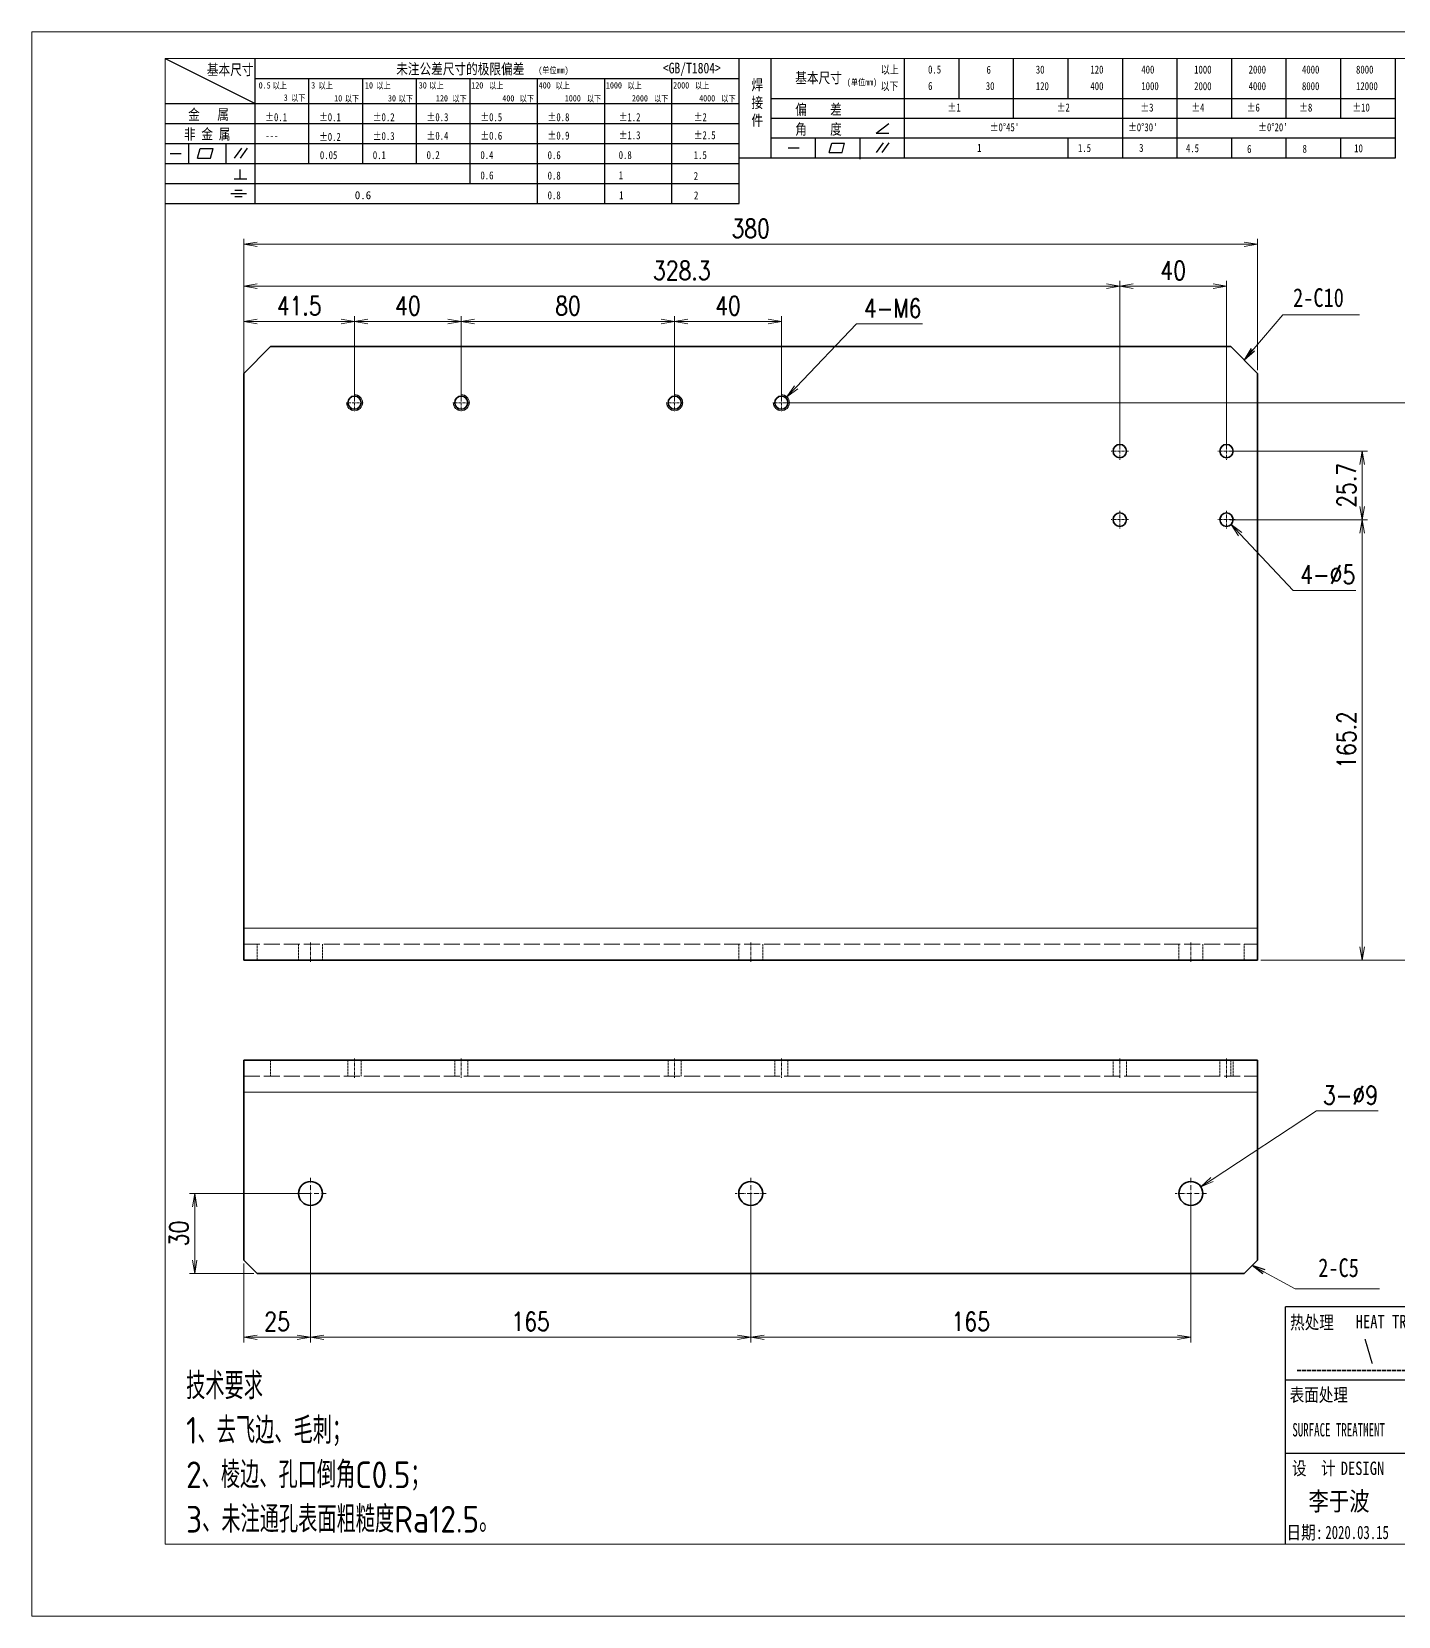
# Model space of a CAD drawing. Header units: millimetres. Extents: x 1333 to 190452, y -42879 to -5704.
# Drawn here: x 185792 to 186305, y -17761 to -17167 of the extents above; entities that cross this region are included whole.
import ezdxf
from ezdxf.enums import TextEntityAlignment as Align

# ---------------------------------------------------------------- set-up
doc = ezdxf.new("R2010")
doc.units = ezdxf.units.MM
doc.header["$LTSCALE"] = 0.5
for name, pattern in [('AM_ISO02W050x2', [3.75, 3, -0.75]), ('AM_ISO08W050x2', [9, 6, -0.75, 1.5, -0.75]), ('DASHDOT', [18.5, 12, -3, 0.5, -3]), ('DASHED', [15, 12, -3])]:
    doc.linetypes.add(name, pattern=pattern)
for name, color, linetype, lineweight in [('中心线', 2, 'AM_ISO08W050x2', 18), ('图框', 7, 'Continuous', 18), ('标注线', 3, 'Continuous', 18), ('热处理', 7, 'Continuous', 20), ('粗虚线', 6, 'AM_ISO02W050x2', 35), ('虚线', 1, 'AM_ISO02W050x2', 18)]:
    doc.layers.add(name, color=color, linetype=linetype, lineweight=lineweight)
doc.layers.add('图\\M+19E79\\M+195B6\\M+18E9A', color=7, linetype='Continuous')
doc.layers.add('车型', color=7, linetype='Continuous')
doc.layers.add('打印-禁用', color=7, linetype='Continuous', lineweight=15, plot=False)
doc.styles.add('DIM', font='romans.shx', dxfattribs={"width": 0.8, "bigfont": 'bigfont.shx'})
doc.styles.add('国标', font='simfang.ttf', dxfattribs={"width": 0.8})
doc.styles.add('机械长仿宋', font='gbenor.shx', dxfattribs={"height": 1, "bigfont": 'gbcbig.shx'})
doc.dimstyles.new('DEH 1-2$0', dxfattribs={"dimscale": 2, "dimtxt": 3.5, "dimasz": 2.5, "dimexe": 1, "dimexo": 0.625, "dimgap": 1.2, "dimtad": 1, "dimdsep": 46, "dimtxsty": 'DIM', "dimblk": 'OPEN', "dimcen": 0, "dimclrd": 8, "dimclre": 8, "dimclrt": 2, "dimazin": 2, "dimtfac": 0.5, "dimtmove": 0, "dimatfit": 3, "dimldrblk": 'OPEN', "dimfxl": 0, "dimtolj": 2, "dimlwd": 13, "dimlwe": 13, "dimarcsym": 0})
doc.dimstyles.new('DEH 1-2$3', dxfattribs={"dimscale": 2, "dimtxt": 3.5, "dimasz": 2.5, "dimexe": 1, "dimexo": 0.625, "dimgap": 1.2, "dimtad": 1, "dimtoh": 1, "dimdsep": 46, "dimtxsty": 'DIM', "dimblk": 'OPEN', "dimcen": 0, "dimclrd": 8, "dimclre": 8, "dimclrt": 2, "dimazin": 2, "dimtfac": 0.5, "dimtofl": 0, "dimtmove": 0, "dimatfit": 3, "dimldrblk": 'OPEN', "dimfxl": 0, "dimtolj": 2, "dimlwd": 18, "dimlwe": 18, "dimarcsym": 0})
doc.dimstyles.new('DEH 1-2$7', dxfattribs={"dimscale": 2, "dimtxt": 3.5, "dimasz": 2.5, "dimexe": 1, "dimexo": 0.625, "dimgap": 1.2, "dimtad": 1, "dimdsep": 46, "dimtxsty": 'DIM', "dimblk": 'OPEN', "dimcen": 0, "dimclrd": 8, "dimclre": 8, "dimclrt": 2, "dimazin": 2, "dimtfac": 0.5, "dimtmove": 0, "dimatfit": 3, "dimldrblk": 'OPEN', "dimfxl": 0, "dimtolj": 2, "dimlwd": 13, "dimlwe": 13, "dimarcsym": 0})

# ---------------------------------------------------------------- blocks, each defined once
blk = doc.blocks.new('GZDEH零件A3图框V01版')
at = {"layer": '图\\M+19E79\\M+195B6\\M+18E9A', "color": 9}
for p, q in [((2882.49, -1554.46), (2899.37, -1562.92)), ((2899.37, -1581.67), (2899.37, -1554.46)), ((2990.09, -1581.67), (2990.09, -1554.46)), ((2996.09, -1573.08), (2996.09, -1554.46)), ((3021.09, -1561.98), (3021.09, -1554.46)), ((3031.31, -1561.98), (3031.31, -1554.46)), ((3041.53, -1561.98), (3041.53, -1554.46)), ((3051.75, -1561.98), (3051.75, -1554.46)), ((3061.98, -1561.98), (3061.98, -1554.46)), ((3072.2, -1561.98), (3072.2, -1554.46)), ((3082.42, -1561.98), (3082.42, -1554.46)), ((3092.64, -1561.98), (3092.64, -1554.46)), ((3102.86, -1561.98), (3102.86, -1554.46)), ((3113.09, -1573.08), (3113.09, -1554.46)), ((2899.37, -1558.24), (2990.09, -1558.24)), ((2909.45, -1574.17), (2909.45, -1558.24)), ((2919.53, -1574.17), (2919.53, -1558.24)), ((2929.61, -1574.17), (2929.61, -1558.24)), ((2939.69, -1577.92), (2939.69, -1558.24)), ((2952.29, -1581.67), (2952.29, -1558.24)), ((2964.89, -1581.67), (2964.89, -1558.24)), ((2977.49, -1581.67), (2977.49, -1558.24)), ((2996.09, -1561.98), (3113.09, -1561.98)), ((3021.09, -1573.08), (3021.09, -1561.98)), ((3041.53, -1565.68), (3041.53, -1561.98)), ((3061.98, -1573.08), (3061.98, -1561.98)), ((3072.2, -1573.08), (3072.2, -1561.98)), ((3082.42, -1565.68), (3082.42, -1561.98)), ((3092.64, -1565.68), (3092.64, -1561.98)), ((3102.86, -1565.68), (3102.86, -1561.98)), ((2882.49, -1562.92), (2990.09, -1562.92)), ((2882.49, -1566.67), (2990.09, -1566.67)), ((2996.09, -1565.68), (3113.09, -1565.68)), ((3015.75, -1568.51), (3018.15, -1566.66)), ((2882.49, -1570.42), (2990.09, -1570.42)), ((2886.92, -1574.12), (2886.92, -1570.42)), ((2893.91, -1574.12), (2893.91, -1570.42)), ((2996.09, -1569.38), (3113.09, -1569.38)), ((3004.42, -1573.08), (3004.42, -1569.38)), ((3006.97, -1572.12), (3007.45, -1570.33)), ((3007.45, -1570.33), (3009.86, -1570.33)), ((3009.39, -1572.12), (3009.86, -1570.33)), ((3012.75, -1573.08), (3012.75, -1569.38)), ((3015.75, -1568.51), (3018.15, -1568.51)), ((3015.81, -1572.12), (3017.15, -1570.26)), ((3016.89, -1572.12), (3018.23, -1570.26)), ((3051.75, -1573.08), (3051.75, -1569.38)), ((3082.42, -1573.08), (3082.42, -1569.48)), ((3092.64, -1573.08), (3092.64, -1569.38)), ((3102.86, -1573.08), (3102.86, -1569.38)), ((2883.43, -1572.27), (2885.49, -1572.27)), ((2888.59, -1573.16), (2889.07, -1571.37)), ((2888.59, -1573.16), (2891, -1573.16)), ((2889.07, -1571.37), (2891.48, -1571.37)), ((2891, -1573.16), (2891.48, -1571.37)), ((2895.52, -1573.16), (2896.85, -1571.3)), ((2896.6, -1573.16), (2897.94, -1571.3)), ((2990.09, -1573.08), (3113.09, -1573.08)), ((2999.26, -1571.23), (3001.32, -1571.23)), ((3006.97, -1572.12), (3009.39, -1572.12)), ((3012.75, -1573.33), (3012.75, -1573.08)), ((2882.49, -1574.17), (2990.09, -1574.17)), ((2895.42, -1577.05), (2897.81, -1577.05)), ((2896.58, -1577.05), (2896.58, -1575.28)), ((2882.49, -1577.92), (2990.09, -1577.92)), ((2894.79, -1579.77), (2897.77, -1579.77)), ((2895.57, -1579.17), (2896.92, -1579.17)), ((2882.49, -1581.67), (2990.09, -1581.67)), ((2895.57, -1580.37), (2896.93, -1580.37)), ((3272.49, -1788.46), (3092.49, -1788.46)), ((3181.99, -1802.21), (3092.49, -1802.21)), ((3181.99, -1815.96), (3092.49, -1815.96))]:
    blk.add_line(p, q, dxfattribs=at)
at = {"layer": '图\\M+19E79\\M+195B6\\M+18E9A', "color": 7}
blk.add_line((3272.49, -1788.46), (3092.49, -1788.46), dxfattribs=at)
at = {"layer": '图\\M+19E79\\M+195B6\\M+18E9A', "color": 9, "linetype": 'Continuous'}
blk.add_line((3092.49, -1832.96), (3092.49, -1788.46), dxfattribs=at)
at = {"layer": '图框', "linetype": 'Continuous'}
for p, q in [((2882.49, -1554.46), (2882.49, -1832.96)), ((3272.49, -1554.46), (2882.49, -1554.46)), ((2882.49, -1832.96), (3272.49, -1832.96))]:
    blk.add_line(p, q, dxfattribs=at)
at = {"layer": '打印-禁用', "linetype": 'Continuous'}
for p, q in [((2857.49, -1549.46), (2857.49, -1846.46)), ((3277.49, -1549.46), (2857.49, -1549.46)), ((2857.49, -1846.46), (3277.49, -1846.46))]:
    blk.add_line(p, q, dxfattribs=at)
at = {"layer": '图\\M+19E79\\M+195B6\\M+18E9A', "color": 9, "style": '国标'}
for s, height, width, p in [('基本尺寸', 2, 0.8, (2890.33, -1557.58)), ('未注公差尺寸的极限偏差', 2, 0.8, (2925.81, -1557.44)), ('<GB/T1804>', 2, 0.8, (2975.78, -1557.27)), ('以上', 1.5, 0.8, (3016.64, -1557.33)), ('0.5', 1.5, 0.8, (3025.49, -1557.3)), ('6', 1.5, 0.8, (3036.45, -1557.34)), ('30', 1.5, 0.8, (3045.69, -1557.31)), ('120', 1.5, 0.8, (3055.91, -1557.31)), ('400', 1.5, 0.8, (3065.46, -1557.31)), ('1000', 1.5, 0.8, (3075.36, -1557.31)), ('2000', 1.5, 0.8, (3085.57, -1557.31)), ('4000', 1.5, 0.8, (3095.57, -1557.31)), ('8000', 1.5, 0.8, (3105.7, -1557.31)), ('30', 1.2, 0.8, (2930.04, -1560.11)), ('基本尺寸', 2, 0.8, (3000.6, -1559.1)), ('以下', 1.5, 0.8, (3016.58, -1560.43)), ('6', 1.5, 0.8, (3025.49, -1560.38)), ('30', 1.5, 0.8, (3036.31, -1560.39)), ('120', 1.5, 0.8, (3045.69, -1560.41)), ('400', 1.5, 0.8, (3055.91, -1560.41)), ('1000', 1.5, 0.8, (3065.46, -1560.41)), ('2000', 1.5, 0.8, (3075.36, -1560.41)), ('4000', 1.5, 0.8, (3085.57, -1560.41)), ('8000', 1.5, 0.8, (3095.57, -1560.41)), ('12000', 1.5, 0.8, (3105.7, -1560.41)), ('金   属', 2, 0.8, (2886.82, -1565.98)), ('±0.1', 1.5, 0.8, (2901.27, -1566.23)), ('±0.1', 1.5, 0.8, (2911.35, -1566.23)), ('±0.2', 1.5, 0.8, (2921.43, -1566.23)), ('±0.3', 1.5, 0.8, (2931.51, -1566.23)), ('±0.5', 1.5, 0.8, (2941.59, -1566.23)), ('±0.8', 1.5, 0.8, (2954.19, -1566.23)), ('±1.2', 1.5, 0.8, (2967.51, -1566.23)), ('±2', 1.5, 0.8, (2981.58, -1566.23)), ('偏    差', 2, 0.8, (3000.6, -1565.04)), ('±1', 1.5, 0.8, (3029.16, -1564.42)), ('±2', 1.5, 0.8, (3049.61, -1564.42)), ('±3', 1.5, 0.8, (3065.3, -1564.42)), ('±4', 1.5, 0.8, (3074.85, -1564.42)), ('±6', 1.5, 0.8, (3085.22, -1564.42)), ('±8', 1.5, 0.8, (3095.06, -1564.42)), ('±10', 1.5, 0.8, (3105.02, -1564.42)), ('非 金 属', 2, 0.8, (2886.02, -1569.65)), ('±0.3', 1.5, 0.8, (2921.43, -1569.77)), ('±0.4', 1.5, 0.8, (2931.51, -1569.71)), ('±0.6', 1.5, 0.8, (2941.59, -1569.71)), ('±0.9', 1.5, 0.8, (2954.19, -1569.68)), ('±1.3', 1.5, 0.8, (2967.51, -1569.62)), ('±2.5', 1.5, 0.8, (2981.58, -1569.61)), ('角    度', 2, 0.8, (3000.6, -1568.74)), ("±0%%D45'", 1.5, 0.8, (3037.06, -1568.12)), ("±0%%D30'", 1.5, 0.8, (3062.98, -1568.12)), ("±0%%D20'", 1.5, 0.8, (3087.38, -1568.12)), ('---', 1.5, 0.8, (2901.27, -1569.65)), ('±0.2', 1.5, 0.8, (2911.35, -1569.92)), ('1', 1.5, 0.8, (3034.69, -1571.98)), ('1.5', 1.5, 0.8, (3053.59, -1572.01)), ('3', 1.5, 0.8, (3065.05, -1571.98)), ('4.5', 1.5, 0.8, (3073.82, -1572.05)), ('6', 1.5, 0.8, (3085.28, -1572.19)), ('8', 1.5, 0.8, (3095.68, -1572.15)), ('10', 1.5, 0.8, (3105.36, -1572.06)), ('0.1', 1.5, 0.8, (2921.43, -1573.34)), ('0.2', 1.5, 0.8, (2931.51, -1573.33)), ('0.4', 1.5, 0.8, (2941.59, -1573.33)), ('0.6', 1.5, 0.8, (2954.19, -1573.35)), ('0.8', 1.5, 0.8, (2967.51, -1573.33)), ('1.5', 1.5, 0.8, (2981.58, -1573.34)), ('0.6', 1.5, 0.8, (2941.59, -1577.14)), ('0.8', 1.5, 0.8, (2954.19, -1577.17)), ('1', 1.5, 0.8, (2967.51, -1577.12)), ('2', 1.5, 0.8, (2981.58, -1577.26)), ('0.8', 1.5, 0.8, (2954.19, -1580.87)), ('1', 1.5, 0.8, (2967.59, -1580.86)), ('2', 1.5, 0.8, (2981.62, -1580.89)), ('热处理', 2.5, 0.8, (3093.35, -1792.61)), ('表面处理', 2.5, 0.8, (3093.27, -1806.21)), ('SURFACE TREATMENT', 2.5, 0.6, (3093.77, -1812.75)), (' DESIGN', 2.5, 0.8, (3101.47, -1819.96))]:
    blk.add_text(s, height=height, dxfattribs=dict(at, width=width)).set_placement(p)
at = {"layer": '图\\M+19E79\\M+195B6\\M+18E9A', "color": 9, "lineweight": 15, "style": '国标', "width": 0.8}
for s, p in [('(单位mm)', (2952.44, -1557.27)), ('0.5', (2900.03, -1560.11)), ('以上', (2902.64, -1560.16)), ('3', (2909.88, -1560.11)), ('以上', (2911.25, -1560.16)), ('10', (2919.96, -1560.11)), ('以上', (2922.09, -1560.16)), ('以上', (2932.02, -1560.16)), ('120', (2939.88, -1560.11)), ('以上', (2943.21, -1560.16)), ('400', (2952.52, -1560.11)), ('以上', (2955.68, -1560.16)), ('1000', (2965.12, -1560.11)), ('以上', (2969.16, -1560.16)), ('2000', (2977.72, -1560.11)), ('以上', (2981.8, -1560.16)), ('(单位mm)', (3010.27, -1559.51)), ('3', (2904.73, -1562.41)), ('以下', (2906.1, -1562.46)), ('10', (2914.19, -1562.54)), ('以下', (2916.18, -1562.59)), ('30', (2924.27, -1562.54)), ('以下', (2926.26, -1562.59)), ('120', (2933.26, -1562.54)), ('以下', (2936.34, -1562.59)), ('400', (2945.7, -1562.54)), ('以下', (2948.94, -1562.59)), ('1000', (2957.41, -1562.54)), ('以下', (2961.54, -1562.59)), ('2000', (2969.99, -1562.54)), ('以下', (2974.14, -1562.59)), ('4000', (2982.59, -1562.54)), ('以下', (2986.74, -1562.59))]:
    blk.add_text(s, height=1.2, dxfattribs=at).set_placement(p)
at = {"layer": '图\\M+19E79\\M+195B6\\M+18E9A', "color": 9, "lineweight": 13, "style": '国标'}
blk.add_text('0.6', height=1.5, dxfattribs=at).set_placement((2918.05, -1580.85))
at = {"layer": '图\\M+19E79\\M+195B6\\M+18E9A', "color": 9, "style": '国标', "width": 0.8}
for s, p in [('HEAT TREAT', (3112.45, -1792.46)), ('设  计', (3097.79, -1819.96)), ('日期:', (3096.09, -1832))]:
    blk.add_text(s, height=2.5, dxfattribs=at).set_placement(p, align=Align.CENTER)
at = {"layer": '图\\M+19E79\\M+195B6\\M+18E9A', "color": 9, "insert": (2992.39, -1558.41), "char_height": 2, "width": 3.1877, "attachment_point": 1, "style": '国标'}
blk.add_mtext('焊\\P接\\P件', dxfattribs=at)
at = {"layer": '图\\M+19E79\\M+195B6\\M+18E9A', "color": 9, "insert": (2911.51, -1573.37), "char_height": 1.5, "attachment_point": 7, "style": '国标'}
blk.add_mtext_dynamic_manual_height_columns('0.05', width=5.1982, gutter_width=12.5, heights=[0], dxfattribs=at)
blk = doc.blocks.new('DEH A3')
at = {"layer": '图框'}
blk.add_blockref('GZDEH零件A3图框V01版', (-2857.49, 1846.46), dxfattribs=at)
blk = doc.blocks.new('_Open')
at = {"color": 0, "linetype": 'ByBlock', "lineweight": -2}
for p, q in [((-1, 0.17), (0, 0)), ((-1, -0.17), (0, 0)), ((0, 0), (-1, 0))]:
    blk.add_line(p, q, dxfattribs=at)
blk = doc.blocks.new('*D115')
at = {"layer": 'Defpoints', "color": 0, "transparency": 16777216}
for p in [(186251.86, -17246.54), (185871.86, -17294.92), (186251.86, -17294.92)]:
    blk.add_point(p, dxfattribs=at)
at = {"layer": '标注线', "color": 8, "lineweight": 13, "transparency": 16777216}
for p, q in [((185871.86, -17293.67), (185871.86, -17244.54)), ((185876.86, -17246.54), (186246.86, -17246.54)), ((186251.86, -17293.67), (186251.86, -17244.54))]:
    blk.add_line(p, q, dxfattribs=at)
at = {"layer": '标注线', "color": 8, "lineweight": 13, "transparency": 16777216, "xscale": 5, "yscale": 5, "zscale": 5, "rotation": 180}
blk.add_blockref('_Open', (185871.86, -17246.54), dxfattribs=at)
at = {"layer": '标注线', "color": 8, "lineweight": 13, "transparency": 16777216, "xscale": 5, "yscale": 5, "zscale": 5}
blk.add_blockref('_Open', (186251.86, -17246.54), dxfattribs=at)
at = {"layer": '标注线', "color": 2, "transparency": 16777216, "insert": (186061.86, -17240.64), "char_height": 7, "attachment_point": 5, "style": 'DIM'}
blk.add_mtext('\\A2;380', dxfattribs=at)
blk = doc.blocks.new('*D116')
at = {"layer": 'Defpoints', "color": 0, "transparency": 16777216}
for p in [(185871.86, -17275.47), (185871.86, -17296.17), (185913.36, -17305.92)]:
    blk.add_point(p, dxfattribs=at)
at = {"layer": '标注线', "color": 8, "lineweight": 13, "transparency": 16777216}
for p, q in [((185871.86, -17294.92), (185871.86, -17273.47)), ((185913.36, -17304.67), (185913.36, -17273.47)), ((185908.36, -17275.47), (185876.86, -17275.47))]:
    blk.add_line(p, q, dxfattribs=at)
at = {"layer": '标注线', "color": 8, "lineweight": 13, "transparency": 16777216, "xscale": 5, "yscale": 5, "zscale": 5, "rotation": 180}
blk.add_blockref('_Open', (185871.86, -17275.47), dxfattribs=at)
at = {"layer": '标注线', "color": 8, "lineweight": 13, "transparency": 16777216, "xscale": 5, "yscale": 5, "zscale": 5}
blk.add_blockref('_Open', (185913.36, -17275.47), dxfattribs=at)
at = {"layer": '标注线', "color": 2, "transparency": 16777216, "insert": (185892.61, -17269.57), "char_height": 7, "attachment_point": 5, "style": 'DIM'}
blk.add_mtext('\\A2;41.5', dxfattribs=at)
blk = doc.blocks.new('*D117')
at = {"layer": 'Defpoints', "color": 0, "transparency": 16777216}
for p in [(185953.36, -17275.47), (185913.36, -17305.92), (185953.36, -17305.92)]:
    blk.add_point(p, dxfattribs=at)
at = {"layer": '标注线', "color": 8, "lineweight": 13, "transparency": 16777216}
for p, q in [((185913.36, -17304.67), (185913.36, -17273.47)), ((185953.36, -17304.67), (185953.36, -17273.47)), ((185918.36, -17275.47), (185948.36, -17275.47))]:
    blk.add_line(p, q, dxfattribs=at)
at = {"layer": '标注线', "color": 8, "lineweight": 13, "transparency": 16777216, "xscale": 5, "yscale": 5, "zscale": 5, "rotation": 180}
blk.add_blockref('_Open', (185913.36, -17275.47), dxfattribs=at)
at = {"layer": '标注线', "color": 8, "lineweight": 13, "transparency": 16777216, "xscale": 5, "yscale": 5, "zscale": 5}
blk.add_blockref('_Open', (185953.36, -17275.47), dxfattribs=at)
at = {"layer": '标注线', "color": 2, "transparency": 16777216, "insert": (185933.36, -17269.57), "char_height": 7, "attachment_point": 5, "style": 'DIM'}
blk.add_mtext('\\A2;40', dxfattribs=at)
blk = doc.blocks.new('*D118')
at = {"layer": 'Defpoints', "color": 0, "transparency": 16777216}
for p in [(186033.36, -17275.47), (185953.36, -17305.92), (186033.36, -17305.92)]:
    blk.add_point(p, dxfattribs=at)
at = {"layer": '标注线', "color": 8, "lineweight": 13, "transparency": 16777216}
for p, q in [((185953.36, -17304.67), (185953.36, -17273.47)), ((186033.36, -17304.67), (186033.36, -17273.47)), ((185958.36, -17275.47), (186028.36, -17275.47))]:
    blk.add_line(p, q, dxfattribs=at)
at = {"layer": '标注线', "color": 8, "lineweight": 13, "transparency": 16777216, "xscale": 5, "yscale": 5, "zscale": 5, "rotation": 180}
blk.add_blockref('_Open', (185953.36, -17275.47), dxfattribs=at)
at = {"layer": '标注线', "color": 8, "lineweight": 13, "transparency": 16777216, "xscale": 5, "yscale": 5, "zscale": 5}
blk.add_blockref('_Open', (186033.36, -17275.47), dxfattribs=at)
at = {"layer": '标注线', "color": 2, "transparency": 16777216, "insert": (185993.36, -17269.57), "char_height": 7, "attachment_point": 5, "style": 'DIM'}
blk.add_mtext('\\A2;80', dxfattribs=at)
blk = doc.blocks.new('*D119')
at = {"layer": 'Defpoints', "color": 0, "transparency": 16777216}
for p in [(186073.36, -17275.47), (186033.36, -17305.92), (186073.36, -17305.92)]:
    blk.add_point(p, dxfattribs=at)
at = {"layer": '标注线', "color": 8, "lineweight": 13, "transparency": 16777216}
for p, q in [((186033.36, -17304.67), (186033.36, -17273.47)), ((186073.36, -17304.67), (186073.36, -17273.47)), ((186038.36, -17275.47), (186068.36, -17275.47))]:
    blk.add_line(p, q, dxfattribs=at)
at = {"layer": '标注线', "color": 8, "lineweight": 13, "transparency": 16777216, "xscale": 5, "yscale": 5, "zscale": 5, "rotation": 180}
blk.add_blockref('_Open', (186033.36, -17275.47), dxfattribs=at)
at = {"layer": '标注线', "color": 8, "lineweight": 13, "transparency": 16777216, "xscale": 5, "yscale": 5, "zscale": 5}
blk.add_blockref('_Open', (186073.36, -17275.47), dxfattribs=at)
at = {"layer": '标注线', "color": 2, "transparency": 16777216, "insert": (186053.36, -17269.57), "char_height": 7, "attachment_point": 5, "style": 'DIM'}
blk.add_mtext('\\A2;40', dxfattribs=at)
blk = doc.blocks.new('*D120')
at = {"layer": 'Defpoints', "color": 0, "transparency": 16777216}
for p in [(185871.86, -17262.27), (185871.86, -17294.92), (186200.21, -17324.07)]:
    blk.add_point(p, dxfattribs=at)
at = {"layer": '标注线', "color": 8, "lineweight": 13, "transparency": 16777216}
for p, q in [((185871.86, -17293.67), (185871.86, -17260.27)), ((186200.21, -17322.82), (186200.21, -17260.27)), ((186195.21, -17262.27), (185876.86, -17262.27))]:
    blk.add_line(p, q, dxfattribs=at)
at = {"layer": '标注线', "color": 8, "lineweight": 13, "transparency": 16777216, "xscale": 5, "yscale": 5, "zscale": 5, "rotation": 180}
blk.add_blockref('_Open', (185871.86, -17262.27), dxfattribs=at)
at = {"layer": '标注线', "color": 8, "lineweight": 13, "transparency": 16777216, "xscale": 5, "yscale": 5, "zscale": 5}
blk.add_blockref('_Open', (186200.21, -17262.27), dxfattribs=at)
at = {"layer": '标注线', "color": 2, "transparency": 16777216, "insert": (186036.04, -17256.37), "char_height": 7, "attachment_point": 5, "style": 'DIM'}
blk.add_mtext('\\A2;328.3', dxfattribs=at)
blk = doc.blocks.new('*D121')
at = {"layer": 'Defpoints', "color": 0, "transparency": 16777216}
for p in [(186240.21, -17262.27), (186200.21, -17324.07), (186240.21, -17324.07)]:
    blk.add_point(p, dxfattribs=at)
at = {"layer": '标注线', "color": 8, "lineweight": 13, "transparency": 16777216}
for p, q in [((186200.21, -17322.82), (186200.21, -17260.27)), ((186240.21, -17322.82), (186240.21, -17260.27)), ((186205.21, -17262.27), (186235.21, -17262.27))]:
    blk.add_line(p, q, dxfattribs=at)
at = {"layer": '标注线', "color": 8, "lineweight": 13, "transparency": 16777216, "xscale": 5, "yscale": 5, "zscale": 5, "rotation": 180}
blk.add_blockref('_Open', (186200.21, -17262.27), dxfattribs=at)
at = {"layer": '标注线', "color": 8, "lineweight": 13, "transparency": 16777216, "xscale": 5, "yscale": 5, "zscale": 5}
blk.add_blockref('_Open', (186240.21, -17262.27), dxfattribs=at)
at = {"layer": '标注线', "color": 2, "transparency": 16777216, "insert": (186220.21, -17256.37), "char_height": 7, "attachment_point": 5, "style": 'DIM'}
blk.add_mtext('\\A2;40', dxfattribs=at)
blk = doc.blocks.new('*D122')
at = {"layer": 'Defpoints', "color": 0, "transparency": 16777216}
for p in [(186073.36, -17305.92), (186318.54, -17305.92), (186251.86, -17514.92)]:
    blk.add_point(p, dxfattribs=at)
at = {"layer": '标注线', "color": 8, "lineweight": 13, "transparency": 16777216}
for p, q in [((186074.61, -17305.92), (186320.54, -17305.92)), ((186318.54, -17509.92), (186318.54, -17310.92)), ((186253.11, -17514.92), (186320.54, -17514.92))]:
    blk.add_line(p, q, dxfattribs=at)
at = {"layer": '标注线', "color": 8, "lineweight": 13, "transparency": 16777216, "xscale": 5, "yscale": 5, "zscale": 5}
for p, rotation in [((186318.54, -17305.92), 90), ((186318.54, -17514.92), 270)]:
    blk.add_blockref('_Open', p, dxfattribs=dict(at, rotation=rotation))
at = {"layer": '标注线', "color": 2, "transparency": 16777216, "insert": (186312.64, -17410.42), "char_height": 7, "attachment_point": 5, "rotation": 90, "style": 'DIM'}
blk.add_mtext('\\A2;209', dxfattribs=at)
blk = doc.blocks.new('*D123')
at = {"layer": 'Defpoints', "color": 0, "transparency": 16777216}
for p in [(186240.21, -17349.77), (186251.86, -17514.92), (186291.09, -17514.92)]:
    blk.add_point(p, dxfattribs=at)
at = {"layer": '标注线', "color": 8, "lineweight": 13, "transparency": 16777216}
for p, q in [((186241.46, -17349.77), (186293.09, -17349.77)), ((186291.09, -17354.77), (186291.09, -17509.92)), ((186253.11, -17514.92), (186293.09, -17514.92))]:
    blk.add_line(p, q, dxfattribs=at)
at = {"layer": '标注线', "color": 8, "lineweight": 13, "transparency": 16777216, "xscale": 5, "yscale": 5, "zscale": 5}
for p, rotation in [((186291.09, -17349.77), 90), ((186291.09, -17514.92), 270)]:
    blk.add_blockref('_Open', p, dxfattribs=dict(at, rotation=rotation))
at = {"layer": '标注线', "color": 2, "transparency": 16777216, "insert": (186285.19, -17432.34), "char_height": 7, "attachment_point": 5, "rotation": 90, "style": 'DIM'}
blk.add_mtext('\\A2;165.2', dxfattribs=at)
blk = doc.blocks.new('*D124')
at = {"layer": 'Defpoints', "color": 0, "transparency": 16777216}
for p in [(186240.21, -17324.07), (186291.09, -17324.07), (186240.21, -17349.77)]:
    blk.add_point(p, dxfattribs=at)
at = {"layer": '标注线', "color": 8, "lineweight": 13, "transparency": 16777216}
for p, q in [((186241.46, -17324.07), (186293.09, -17324.07)), ((186291.09, -17344.77), (186291.09, -17329.07)), ((186241.46, -17349.77), (186293.09, -17349.77))]:
    blk.add_line(p, q, dxfattribs=at)
at = {"layer": '标注线', "color": 8, "lineweight": 13, "transparency": 16777216, "xscale": 5, "yscale": 5, "zscale": 5}
for p, rotation in [((186291.09, -17324.07), 90), ((186291.09, -17349.77), 270)]:
    blk.add_blockref('_Open', p, dxfattribs=dict(at, rotation=rotation))
at = {"layer": '标注线', "color": 2, "transparency": 16777216, "insert": (186285.19, -17336.92), "char_height": 7, "attachment_point": 5, "rotation": 90, "style": 'DIM'}
blk.add_mtext('\\A2;25.7', dxfattribs=at)
blk = doc.blocks.new('*D125')
at = {"layer": 'Defpoints', "color": 0, "transparency": 16777216}
for p in [(185896.86, -17602.34), (185853.45, -17632.34), (185876.86, -17632.34)]:
    blk.add_point(p, dxfattribs=at)
at = {"layer": '标注线', "color": 8, "lineweight": 13, "transparency": 16777216}
for p, q in [((185895.61, -17602.34), (185851.45, -17602.34)), ((185853.45, -17607.34), (185853.45, -17627.34)), ((185875.61, -17632.34), (185851.45, -17632.34))]:
    blk.add_line(p, q, dxfattribs=at)
at = {"layer": '标注线', "color": 8, "lineweight": 13, "transparency": 16777216, "xscale": 5, "yscale": 5, "zscale": 5}
for p, rotation in [((185853.45, -17602.34), 90), ((185853.45, -17632.34), 270)]:
    blk.add_blockref('_Open', p, dxfattribs=dict(at, rotation=rotation))
at = {"layer": '标注线', "color": 2, "transparency": 16777216, "insert": (185847.55, -17617.34), "char_height": 7, "attachment_point": 5, "rotation": 90, "style": 'DIM'}
blk.add_mtext('\\A2;30', dxfattribs=at)
blk = doc.blocks.new('*D126')
at = {"layer": 'Defpoints', "color": 0, "transparency": 16777216}
for p in [(185896.86, -17602.34), (185871.86, -17627.34), (185896.86, -17656.25)]:
    blk.add_point(p, dxfattribs=at)
at = {"layer": '标注线', "color": 8, "lineweight": 13, "transparency": 16777216}
for p, q in [((185896.86, -17603.59), (185896.86, -17658.25)), ((185871.86, -17628.59), (185871.86, -17658.25)), ((185876.86, -17656.25), (185891.86, -17656.25))]:
    blk.add_line(p, q, dxfattribs=at)
at = {"layer": '标注线', "color": 8, "lineweight": 13, "transparency": 16777216, "xscale": 5, "yscale": 5, "zscale": 5, "rotation": 180}
blk.add_blockref('_Open', (185871.86, -17656.25), dxfattribs=at)
at = {"layer": '标注线', "color": 8, "lineweight": 13, "transparency": 16777216, "xscale": 5, "yscale": 5, "zscale": 5}
blk.add_blockref('_Open', (185896.86, -17656.25), dxfattribs=at)
at = {"layer": '标注线', "color": 2, "transparency": 16777216, "insert": (185884.36, -17650.35), "char_height": 7, "attachment_point": 5, "style": 'DIM'}
blk.add_mtext('\\A2;25', dxfattribs=at)
blk = doc.blocks.new('*D127')
at = {"layer": 'Defpoints', "color": 0, "transparency": 16777216}
for p in [(185896.86, -17602.34), (186061.86, -17602.34), (186061.86, -17656.25)]:
    blk.add_point(p, dxfattribs=at)
at = {"layer": '标注线', "color": 8, "lineweight": 13, "transparency": 16777216}
for p, q in [((185896.86, -17603.59), (185896.86, -17658.25)), ((186061.86, -17603.59), (186061.86, -17658.25)), ((185901.86, -17656.25), (186056.86, -17656.25))]:
    blk.add_line(p, q, dxfattribs=at)
at = {"layer": '标注线', "color": 8, "lineweight": 13, "transparency": 16777216, "xscale": 5, "yscale": 5, "zscale": 5, "rotation": 180}
blk.add_blockref('_Open', (185896.86, -17656.25), dxfattribs=at)
at = {"layer": '标注线', "color": 8, "lineweight": 13, "transparency": 16777216, "xscale": 5, "yscale": 5, "zscale": 5}
blk.add_blockref('_Open', (186061.86, -17656.25), dxfattribs=at)
at = {"layer": '标注线', "color": 2, "transparency": 16777216, "insert": (185979.36, -17650.35), "char_height": 7, "attachment_point": 5, "style": 'DIM'}
blk.add_mtext('\\A2;165', dxfattribs=at)
blk = doc.blocks.new('*D128')
at = {"layer": 'Defpoints', "color": 0, "transparency": 16777216}
for p in [(186061.86, -17602.34), (186226.86, -17602.34), (186226.86, -17656.25)]:
    blk.add_point(p, dxfattribs=at)
at = {"layer": '标注线', "color": 8, "lineweight": 13, "transparency": 16777216}
for p, q in [((186061.86, -17603.59), (186061.86, -17658.25)), ((186226.86, -17603.59), (186226.86, -17658.25)), ((186066.86, -17656.25), (186221.86, -17656.25))]:
    blk.add_line(p, q, dxfattribs=at)
at = {"layer": '标注线', "color": 8, "lineweight": 13, "transparency": 16777216, "xscale": 5, "yscale": 5, "zscale": 5, "rotation": 180}
blk.add_blockref('_Open', (186061.86, -17656.25), dxfattribs=at)
at = {"layer": '标注线', "color": 8, "lineweight": 13, "transparency": 16777216, "xscale": 5, "yscale": 5, "zscale": 5}
blk.add_blockref('_Open', (186226.86, -17656.25), dxfattribs=at)
at = {"layer": '标注线', "color": 2, "transparency": 16777216, "insert": (186144.36, -17650.35), "char_height": 7, "attachment_point": 5, "style": 'DIM'}
blk.add_mtext('\\A2;165', dxfattribs=at)
blk = doc.blocks.new('*D129')
at = {"layer": 'Defpoints', "color": 0, "transparency": 16777216}
for p in [(186230.62, -17599.87), (186223.1, -17604.81)]:
    blk.add_point(p, dxfattribs=at)
at = {"layer": '标注线', "color": 8, "lineweight": 18, "transparency": 16777216}
for p, q in [((186273.9, -17571.4), (186234.8, -17597.12)), ((186297.1, -17571.4), (186273.9, -17571.4))]:
    blk.add_line(p, q, dxfattribs=at)
at = {"layer": '标注线', "color": 8, "lineweight": 18, "transparency": 16777216, "xscale": 5, "yscale": 5, "zscale": 5, "rotation": 213.3371797739022}
blk.add_blockref('_Open', (186230.62, -17599.87), dxfattribs=at)
at = {"layer": '标注线', "color": 2, "transparency": 16777216, "insert": (186286.7, -17565.5), "char_height": 7, "attachment_point": 5, "style": 'DIM'}
blk.add_mtext('\\A2;{\\Fromans,bigfont|c134;3-}∅9', dxfattribs=at)
blk = doc.blocks.new('*D130')
at = {"layer": 'Defpoints', "color": 0, "transparency": 16777216}
for p in [(186238.5, -17347.95), (186241.93, -17351.58)]:
    blk.add_point(p, dxfattribs=at)
at = {"layer": '标注线', "color": 8, "lineweight": 18, "transparency": 16777216}
for p, q in [((186265.25, -17376.27), (186245.36, -17355.22)), ((186288.71, -17376.27), (186265.25, -17376.27))]:
    blk.add_line(p, q, dxfattribs=at)
at = {"layer": '标注线', "color": 8, "lineweight": 18, "transparency": 16777216, "xscale": 5, "yscale": 5, "zscale": 5, "rotation": 133.3687408296533}
blk.add_blockref('_Open', (186241.93, -17351.58), dxfattribs=at)
at = {"layer": '标注线', "color": 2, "transparency": 16777216, "insert": (186278.18, -17370.37), "char_height": 7, "attachment_point": 5, "style": 'DIM'}
blk.add_mtext('\\A2;4-%%c5', dxfattribs=at)
blk = doc.blocks.new('*D131')
at = {"layer": 'Defpoints', "color": 0, "transparency": 16777216}
for p in [(186071.29, -17308.09), (186075.43, -17303.75)]:
    blk.add_point(p, dxfattribs=at)
at = {"layer": '标注线', "color": 8, "lineweight": 18, "transparency": 16777216}
for p, q in [((186101.48, -17276.4), (186078.88, -17300.12)), ((186126.28, -17276.4), (186101.48, -17276.4))]:
    blk.add_line(p, q, dxfattribs=at)
at = {"layer": '标注线', "color": 8, "lineweight": 18, "transparency": 16777216, "xscale": 5, "yscale": 5, "zscale": 5, "rotation": 226.3913813784383}
blk.add_blockref('_Open', (186075.43, -17303.75), dxfattribs=at)
at = {"layer": '标注线', "color": 2, "transparency": 16777216, "insert": (186115.08, -17270.5), "char_height": 7, "attachment_point": 5, "style": 'DIM'}
blk.add_mtext('\\A2;4-M6', dxfattribs=at)

msp = doc.modelspace()

# ---------------------------------------------------------------- linework, layer by layer
at = {"color": 7, "lineweight": 35, "ltscale": 0.353553}
for p, q in [((185871.864, -17294.917), (185881.864, -17284.917)), ((186241.864, -17284.917), (186251.864, -17294.917))]:
    msp.add_line(p, q, dxfattribs=at)
at = {"color": 7, "lineweight": 35}
for p, q in [((185881.864, -17284.917), (186241.864, -17284.917)), ((185871.864, -17502.917), (185871.864, -17294.917)), ((186251.864, -17294.917), (186251.864, -17502.917)), ((185871.864, -17514.917), (186251.864, -17514.917)), ((185871.864, -17552.339), (186251.864, -17552.339)), ((185871.864, -17564.339), (185871.864, -17627.339)), ((186251.864, -17564.339), (186251.864, -17627.339)), ((185876.864, -17632.339), (186246.864, -17632.339))]:
    msp.add_line(p, q, dxfattribs=at)
at = {"color": 7, "lineweight": 13}
for p, q in [((185871.864, -17502.917), (186251.864, -17502.917)), ((185871.864, -17564.339), (186251.864, -17564.339))]:
    msp.add_line(p, q, dxfattribs=at)
at = {"color": 7, "lineweight": 35, "ltscale": 0.3}
for p, q in [((185871.864, -17514.917), (185871.864, -17502.917)), ((186251.864, -17514.917), (186251.864, -17502.917)), ((185871.864, -17564.339), (185871.864, -17552.339)), ((186251.864, -17564.339), (186251.864, -17552.339))]:
    msp.add_line(p, q, dxfattribs=at)
at = {"color": 7, "lineweight": 35, "ltscale": 0.176777}
for p, q in [((185876.864, -17632.339), (185871.864, -17627.339)), ((186246.864, -17632.339), (186251.864, -17627.339))]:
    msp.add_line(p, q, dxfattribs=at)
at = {"color": 7, "lineweight": 35}
for centre, radius in [((185913.364, -17305.917), 2.459), ((185953.364, -17305.917), 2.459), ((186033.364, -17305.917), 2.459), ((186073.364, -17305.917), 2.459), ((186200.213, -17324.066), 2.5), ((186240.213, -17324.066), 2.5), ((186200.213, -17349.767), 2.5), ((186240.213, -17349.767), 2.5), ((185896.864, -17602.339), 4.5), ((186061.864, -17602.339), 4.5), ((186226.864, -17602.339), 4.5)]:
    msp.add_circle(centre, radius, dxfattribs=at)
at = {"layer": '中心线', "linetype": 'DASHDOT', "lineweight": 13, "ltscale": 0.159802}
for p, q in [((185913.364, -17302.721), (185913.364, -17309.113)), ((185953.364, -17302.721), (185953.364, -17309.113)), ((186033.364, -17302.721), (186033.364, -17309.113)), ((186073.364, -17302.721), (186073.364, -17309.113))]:
    msp.add_line(p, q, dxfattribs=at)
at = {"layer": '中心线', "linetype": 'DASHDOT', "lineweight": 13, "ltscale": 0.15979}
for p, q in [((185916.559, -17305.917), (185910.167, -17305.917)), ((185956.559, -17305.917), (185950.167, -17305.917)), ((186036.559, -17305.917), (186030.167, -17305.917)), ((186076.559, -17305.917), (186070.167, -17305.917))]:
    msp.add_line(p, q, dxfattribs=at)
at = {"layer": '中心线', "linetype": 'DASHDOT', "lineweight": 13, "ltscale": 0.1625}
for p, q in [((186200.213, -17320.816), (186200.213, -17327.316)), ((186240.213, -17320.816), (186240.213, -17327.316)), ((186203.463, -17324.066), (186196.963, -17324.066)), ((186243.463, -17324.066), (186236.963, -17324.066)), ((186203.463, -17349.767), (186196.963, -17349.767)), ((186200.213, -17346.517), (186200.213, -17353.017)), ((186243.463, -17349.767), (186236.963, -17349.767)), ((186240.213, -17346.517), (186240.213, -17353.017))]:
    msp.add_line(p, q, dxfattribs=at)
at = {"layer": '中心线', "linetype": 'DASHDOT', "lineweight": 13, "ltscale": 0.180014}
for p, q in [((185896.864, -17508.317), (185896.864, -17515.518)), ((186061.864, -17508.317), (186061.864, -17515.518)), ((186226.864, -17508.317), (186226.864, -17515.518))]:
    msp.add_line(p, q, dxfattribs=at)
at = {"layer": '中心线', "linetype": 'DASHDOT', "lineweight": 13, "ltscale": 0.180017}
for p, q in [((185913.364, -17551.739), (185913.364, -17558.94)), ((185953.364, -17551.739), (185953.364, -17558.94)), ((186033.364, -17551.739), (186033.364, -17558.94)), ((186073.364, -17551.739), (186073.364, -17558.94))]:
    msp.add_line(p, q, dxfattribs=at)
at = {"layer": '中心线', "linetype": 'DASHDOT', "lineweight": 13, "ltscale": 0.179999}
for p, q in [((186200.213, -17558.939), (186200.213, -17551.739)), ((186240.213, -17558.939), (186240.213, -17551.739))]:
    msp.add_line(p, q, dxfattribs=at)
at = {"layer": '中心线', "linetype": 'DASHDOT', "lineweight": 13, "ltscale": 0.292499}
for p, q in [((185896.864, -17596.489), (185896.864, -17608.189)), ((186061.864, -17596.489), (186061.864, -17608.189)), ((186226.864, -17596.489), (186226.864, -17608.189))]:
    msp.add_line(p, q, dxfattribs=at)
at = {"layer": '中心线', "linetype": 'DASHDOT', "lineweight": 13, "ltscale": 0.292505}
for p, q in [((185902.713, -17602.339), (185891.013, -17602.339)), ((186067.713, -17602.339), (186056.013, -17602.339)), ((186232.713, -17602.339), (186221.013, -17602.339))]:
    msp.add_line(p, q, dxfattribs=at)
at = {"layer": '标注线'}
for centre in [(185913.363, -17305.917), (185953.363, -17305.917), (186033.363, -17305.917), (186073.363, -17305.917)]:
    msp.add_arc(centre, 3, 180, 89.990675, dxfattribs=at)
at = {"layer": '粗虚线'}
msp.add_line((186266.695, -17668.706), (186322.417, -17668.706), dxfattribs=at)
at = {"layer": '虚线', "linetype": 'DASHED', "lineweight": 13}
for p, q in [((185871.864, -17502.917), (186251.864, -17502.917)), ((185871.864, -17508.917), (186251.864, -17508.917)), ((185871.864, -17558.339), (186251.864, -17558.339)), ((185871.864, -17564.339), (186251.864, -17564.339))]:
    msp.add_line(p, q, dxfattribs=at)
at = {"layer": '虚线', "linetype": 'DASHED', "lineweight": 13, "ltscale": 0.15}
for p, q in [((185876.864, -17514.917), (185876.864, -17508.917)), ((185892.364, -17508.917), (185892.364, -17514.917)), ((185901.364, -17508.917), (185901.364, -17514.917)), ((186057.364, -17508.917), (186057.364, -17514.917)), ((186066.364, -17508.917), (186066.364, -17514.917)), ((186222.364, -17508.917), (186222.364, -17514.917)), ((186231.364, -17508.917), (186231.364, -17514.917)), ((186246.864, -17514.917), (186246.864, -17508.917)), ((185881.864, -17552.339), (185881.864, -17558.339)), ((185910.905, -17552.339), (185910.905, -17558.339)), ((185915.822, -17552.339), (185915.822, -17558.339)), ((185950.905, -17552.339), (185950.905, -17558.339)), ((185955.822, -17552.339), (185955.822, -17558.339)), ((186030.905, -17552.339), (186030.905, -17558.339)), ((186035.822, -17552.339), (186035.822, -17558.339)), ((186070.905, -17552.339), (186070.905, -17558.339)), ((186075.822, -17552.339), (186075.822, -17558.339)), ((186197.713, -17558.339), (186197.713, -17552.339)), ((186197.713, -17558.339), (186197.713, -17552.339)), ((186202.713, -17558.339), (186202.713, -17552.339)), ((186202.713, -17558.339), (186202.713, -17552.339)), ((186237.713, -17558.339), (186237.713, -17552.339)), ((186237.713, -17558.339), (186237.713, -17552.339)), ((186241.864, -17552.339), (186241.864, -17558.339)), ((186242.713, -17558.339), (186242.713, -17552.339)), ((186242.713, -17558.339), (186242.713, -17552.339))]:
    msp.add_line(p, q, dxfattribs=at)

# ---------------------------------------------------------------- block references
at = {"layer": '图框', "xscale": 2, "yscale": 2, "zscale": 2}
msp.add_blockref('DEH A3', (185792.346, -17760.849), dxfattribs=at)

# ---------------------------------------------------------------- texts
at = {"layer": '图\\M+19E79\\M+195B6\\M+18E9A', "color": 3, "style": '国标'}
for s, height, width, p in [('李于波', 7, 0.8, (186270.942, -17721.216)), ('2020.03.15', 5, 0.7, (186277.272, -17731.889))]:
    msp.add_text(s, height=height, dxfattribs=dict(at, width=width)).set_placement(p)
at = {"layer": '标注线', "color": 2, "insert": (185850.233, -17729.475), "char_height": 10, "width": 229.64922, "attachment_point": 7, "style": '机械长仿宋'}
msp.add_mtext('\\A2;技术要求\\P1、去飞边、毛刺；\\P2、棱边、孔口倒角C0.5；\\P3、未注通孔表面粗糙度Ra12.5。', dxfattribs=at)
at = {"layer": '热处理', "color": 3, "style": '国标', "width": 0.8}
msp.add_text('\\', height=7, dxfattribs=at).set_placement((186293.505, -17664.456), align=Align.CENTER)
at = {"layer": '车型', "color": 3, "style": '国标', "width": 0.8}
for s, p in [('2-C10', (186274.691, -17270.029)), ('2-C5', (186282.222, -17633.674))]:
    msp.add_text(s, height=7, dxfattribs=at).set_placement(p, align=Align.CENTER)

# ---------------------------------------------------------------- dimensions: what is measured, and where the dimension line sits
at = {"layer": '标注线'}
for base, p1, p2, picture, middle in [((186251.864, -17246.541), (185871.864, -17294.917), (186251.864, -17294.917), '*D115', (186061.864, -17240.641)), ((186240.213, -17262.267), (186200.213, -17324.066), (186240.213, -17324.066), '*D121', (186220.213, -17256.367)), ((185871.864, -17275.472), (185913.363, -17305.917), (185871.864, -17296.167), '*D116', (185892.613, -17269.572)), ((185953.363, -17275.472), (185913.363, -17305.917), (185953.363, -17305.917), '*D117', (185933.363, -17269.572)), ((186033.364, -17275.472), (185953.364, -17305.917), (186033.364, -17305.917), '*D118', (185993.364, -17269.572)), ((186073.363, -17275.472), (186033.363, -17305.917), (186073.363, -17305.917), '*D119', (186053.363, -17269.572)), ((185896.863, -17656.253), (185871.864, -17627.339), (185896.863, -17602.339), '*D126', (185884.363, -17650.353)), ((186061.863, -17656.253), (185896.863, -17602.339), (186061.863, -17602.339), '*D127', (185979.363, -17650.353)), ((186226.863, -17656.253), (186061.864, -17602.339), (186226.863, -17602.339), '*D128', (186144.363, -17650.353))]:
    dim = msp.add_linear_dim(base=base, p1=p1, p2=p2, dimstyle='DEH 1-2$0', dxfattribs=at)
    dim.commit()
    dim.dimension.update_dxf_attribs({"geometry": picture, "text_midpoint": middle})
dim = msp.add_linear_dim(base=(185871.864, -17262.267), p1=(186200.213, -17324.066), p2=(185871.864, -17294.917), dimstyle='DEH 1-2$0', override={"dimdec": 1}, dxfattribs=at)
dim.commit()
dim.dimension.update_dxf_attribs({"geometry": '*D120', "text_midpoint": (186036.038, -17256.367)})
for p1, p2, override, picture, middle in [((186071.294, -17308.09), (186075.432, -17303.745), {"dimpost": '4-M<>'}, '*D131', (186115.085, -17276.396)), ((186238.497, -17347.949), (186241.93, -17351.584), {"dimpost": '4-%%c<>'}, '*D130', (186278.179, -17376.267))]:
    dim = msp.add_diameter_dim_2p(p1=p1, p2=p2, dimstyle='DEH 1-2$3', override=override, dxfattribs=at)
    dim.commit()
    dim.dimension.update_dxf_attribs({"geometry": picture, "text_midpoint": middle, "dimtype": 163})
for base, p1, p2, picture, middle in [((186318.541, -17305.917), (186251.864, -17514.917), (186073.363, -17305.917), '*D122', (186312.641, -17410.417)), ((186291.088, -17324.066), (186240.213, -17349.767), (186240.213, -17324.066), '*D124', (186285.188, -17336.917)), ((185853.453, -17632.339), (185896.863, -17602.339), (185876.864, -17632.339), '*D125', (185847.553, -17617.339))]:
    dim = msp.add_linear_dim(base=base, p1=p1, p2=p2, angle=90, dimstyle='DEH 1-2$0', dxfattribs=at)
    dim.commit()
    dim.dimension.update_dxf_attribs({"geometry": picture, "text_midpoint": middle})
dim = msp.add_linear_dim(base=(186291.0884, -17514.9174), p1=(186240.2133, -17349.7666), p2=(186251.8637, -17514.9174), angle=90, dimstyle='DEH 1-2$0', override={"dimdec": 1}, dxfattribs=at)
dim.commit()
dim.dimension.update_dxf_attribs({"geometry": '*D123', "text_midpoint": (186285.1884, -17432.342)})
dim = msp.add_diameter_dim_2p(p1=(186223.104, -17604.812), p2=(186230.623, -17599.866), text='{\\Fromans,bigfont|c134;3-}<>', dimstyle='DEH 1-2$3', dxfattribs=at)
dim.commit()
dim.dimension.update_dxf_attribs({"geometry": '*D129', "text_midpoint": (186286.699, -17571.399), "dimtype": 163})

# ---------------------------------------------------------------- leaders
for points in [[(186246.864, -17289.917), (186261.306, -17272.961), (186290.114, -17272.961)], [(186249.873, -17629.33), (186265.968, -17638.049), (186297.565, -17638.049)]]:
    msp.add_leader(points, dimstyle='DEH 1-2$7', override={"dimgap": 1.2, "dimtad": 1}, dxfattribs=at)

doc.saveas('drawing.dxf')
